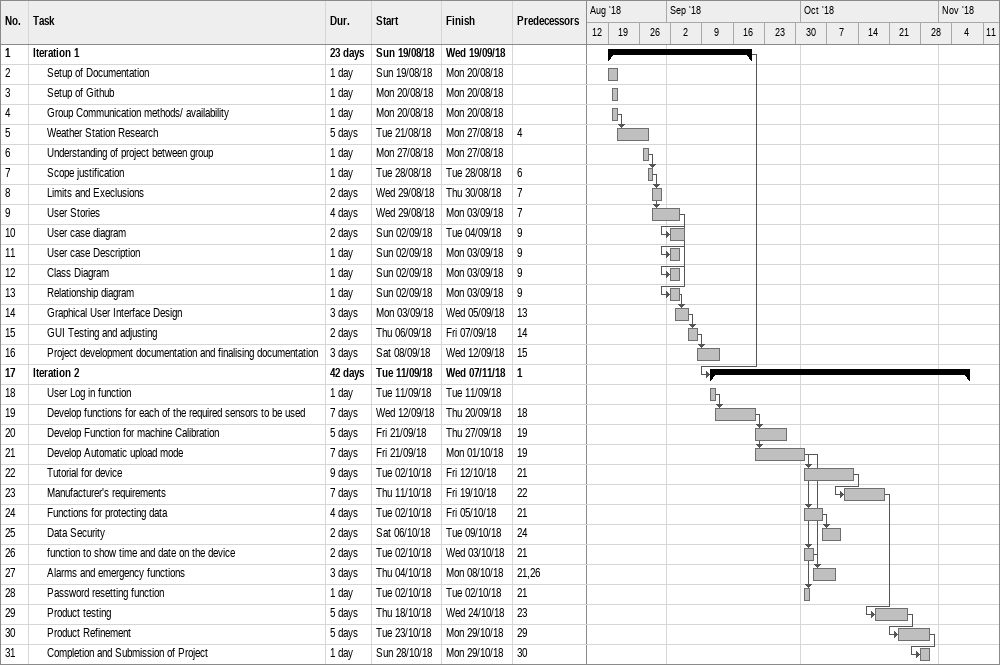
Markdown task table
| ID | Level | Task | Duration | Start | Finish | Predecessors |
|---|---|---|---|---|---|---|
| 1 | 1 | **Iteration 1** | 23d | 2018-08-19 | 2018-09-19 |  |
| 2 | 2 | Setup of Documentation | 1d | 2018-08-19 | 2018-08-20 |  |
| 3 | 2 | Setup of Github | 1d | 2018-08-20 | 2018-08-20 |  |
| 4 | 2 | Group Communication methods/ availability | 1d | 2018-08-20 | 2018-08-20 |  |
| 5 | 2 | Weather Station Research | 5d | 2018-08-21 | 2018-08-27 | 4 |
| 6 | 2 | Understanding of project between group | 1d | 2018-08-27 | 2018-08-27 |  |
| 7 | 2 | Scope justification | 1d | 2018-08-28 | 2018-08-28 | 6 |
| 8 | 2 | Limits and Execlusions | 2d | 2018-08-29 | 2018-08-30 | 7 |
| 9 | 2 | User Stories | 4d | 2018-08-29 | 2018-09-03 | 7 |
| 10 | 2 | User case diagram | 2d | 2018-09-02 | 2018-09-04 | 9 |
| 11 | 2 | User case Description | 1d | 2018-09-02 | 2018-09-03 | 9 |
| 12 | 2 | Class Diagram | 1d | 2018-09-02 | 2018-09-03 | 9 |
| 13 | 2 | Relationship diagram | 1d | 2018-09-02 | 2018-09-03 | 9 |
| 14 | 2 | Graphical User Interface Design | 3d | 2018-09-03 | 2018-09-05 | 13 |
| 15 | 2 | GUI Testing and adjusting | 2d | 2018-09-06 | 2018-09-07 | 14 |
| 16 | 2 | Project development documentation and finalising documentation | 3d | 2018-09-08 | 2018-09-12 | 15 |
| 17 | 1 | **Iteration 2** | 42d | 2018-09-11 | 2018-11-07 | 1 |
| 18 | 2 | User Log in function | 1d | 2018-09-11 | 2018-09-11 |  |
| 19 | 2 | Develop functions for each of the required sensors to be used | 7d | 2018-09-12 | 2018-09-20 | 18 |
| 20 | 2 | Develop Function for machine Calibration | 5d | 2018-09-21 | 2018-09-27 | 19 |
| 21 | 2 | Develop Automatic upload mode | 7d | 2018-09-21 | 2018-10-01 | 19 |
| 22 | 2 | Tutorial for device | 9d | 2018-10-02 | 2018-10-12 | 21 |
| 23 | 2 | Manufacturer's requirements | 7d | 2018-10-11 | 2018-10-19 | 22 |
| 24 | 2 | Functions for protecting data | 4d | 2018-10-02 | 2018-10-05 | 21 |
| 25 | 2 | Data Security | 2d | 2018-10-06 | 2018-10-09 | 24 |
| 26 | 2 | function to show time and date on the device | 2d | 2018-10-02 | 2018-10-03 | 21 |
| 27 | 2 | Alarms and emergency functions | 3d | 2018-10-04 | 2018-10-08 | 21, 26 |
| 28 | 2 | Password resetting function | 1d | 2018-10-02 | 2018-10-02 | 21 |
| 29 | 2 | Product testing | 5d | 2018-10-18 | 2018-10-24 | 23 |
| 30 | 2 | Product Refinement | 5d | 2018-10-23 | 2018-10-29 | 29 |
| 31 | 2 | Completion and Submission of Project | 1d | 2018-10-28 | 2018-10-29 | 30 |
